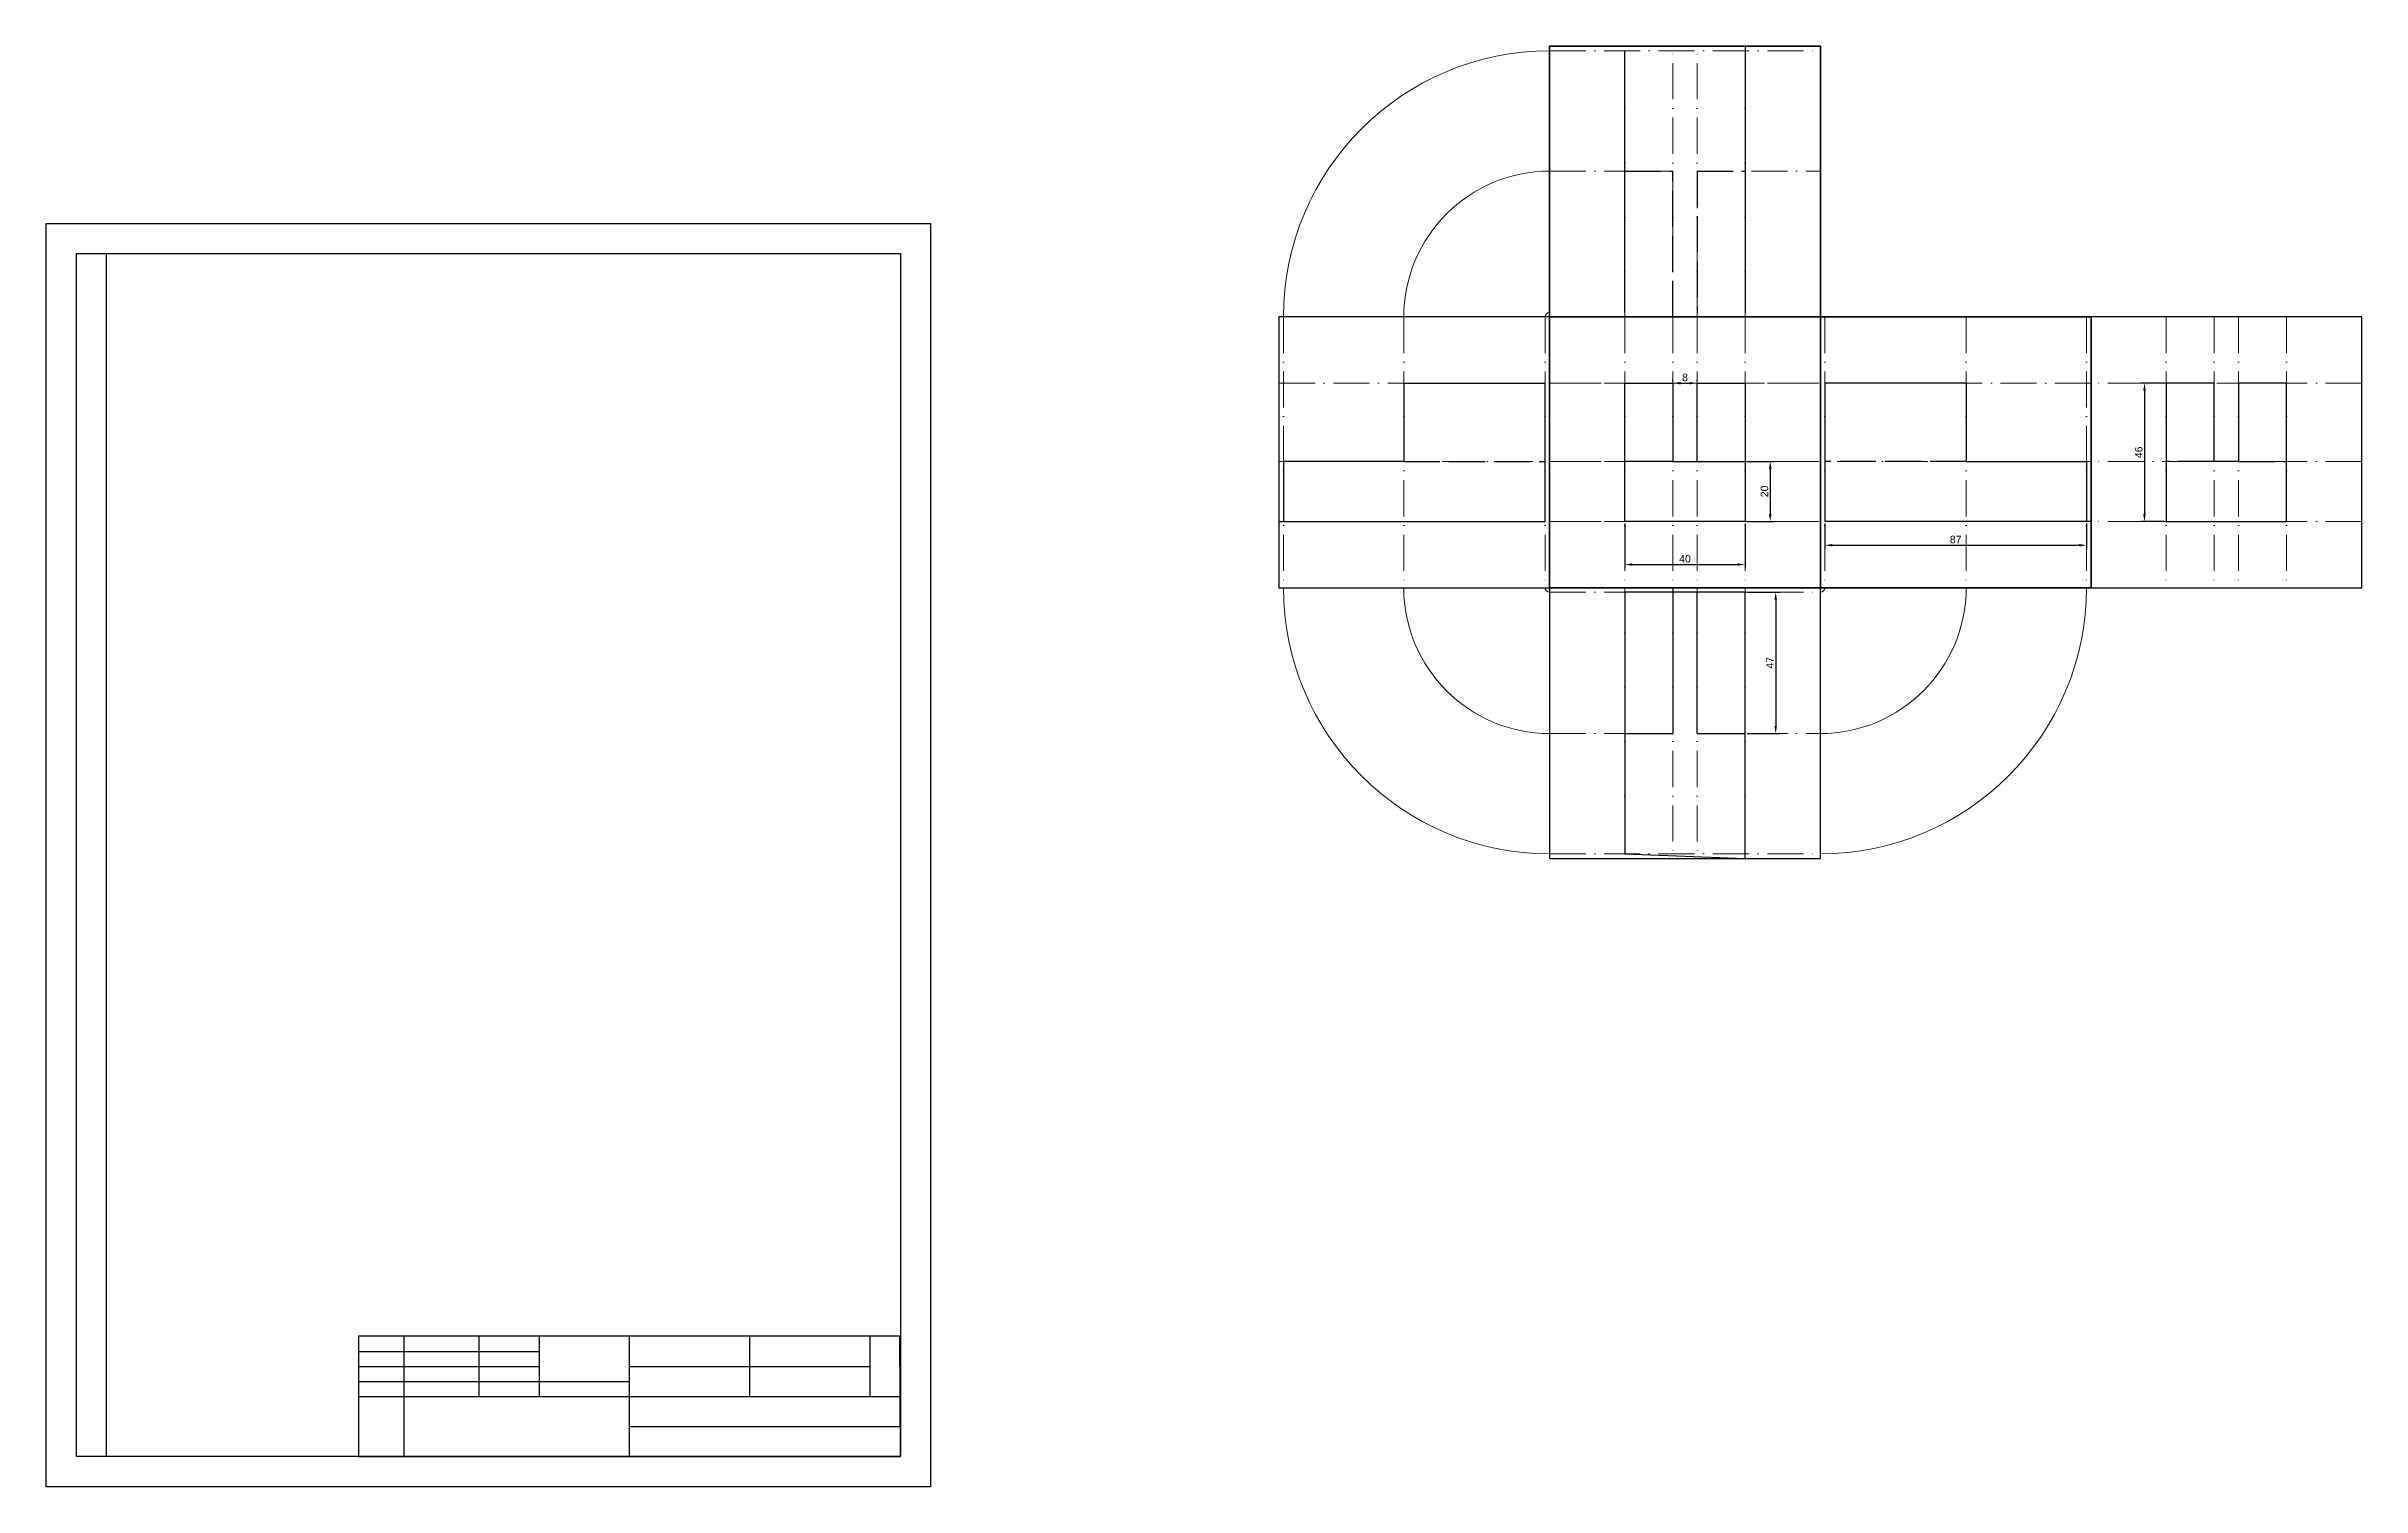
# Model space of a CAD drawing. Header units: millimetres. Extents: x -1088 to 770, y 0 to 479.
# Drawn here: x 0 to 770, y 0 to 479 of the extents above; entities that cross this region are included whole.
import ezdxf

# ---------------------------------------------------------------- set-up
doc = ezdxf.new("R2010")
doc.units = ezdxf.units.MM
doc.linetypes.add('ACAD_ISO02W100', pattern=[15, 12, -3])
doc.linetypes.add('ACAD_ISO10W100', pattern=[18, 12, -3, 0, -3])
for name, color, linetype, lineweight in [('Layer ajutatoarea', 7, 'Continuous', 0), ('Layer ascunse', 140, 'ACAD_ISO02W100', 30), ('Layer axe', 80, 'ACAD_ISO10W100', 15), ('Layer chenar', 230, 'Continuous', 30), ('Layer cote', 130, 'Continuous', 0), ('Layer desen', 154, 'Continuous', 30), ('Layer indicator', 191, 'Continuous', 30)]:
    doc.layers.add(name, color=color, linetype=linetype, lineweight=lineweight)
doc.styles.get("Standard").update_dxf_attribs({"font": 'arial.ttf'})
doc.dimstyles.new('ISO-25', dxfattribs={"dimtxt": 2.5, "dimasz": 2.5, "dimexe": 1.25, "dimexo": 0.625, "dimtad": 1, "dimtxsty": 'Standard', "dimcen": 2.5, "dimadec": 0, "dimazin": 0, "dimtfac": 1, "dimtmove": 0, "dimatfit": 3, "dimfxl": 1, "dimarcsym": 0})

# ---------------------------------------------------------------- blocks, each defined once
blk = doc.blocks.new('*D14')
at = {"layer": 'Defpoints', "color": 0, "transparency": 16777216}
for p in [(524.87, 320.92), (564.87, 320.92), (564.87, 306.61)]:
    blk.add_point(p, dxfattribs=at)
at = {"layer": 'Layer cote', "color": 0, "lineweight": -2, "transparency": 16777216}
for p, q in [((524.87, 320.29), (524.87, 305.36)), ((564.87, 320.29), (564.87, 305.36)), ((527.37, 306.61), (562.37, 306.61))]:
    blk.add_line(p, q, dxfattribs=at)
at = {"layer": 'Layer cote', "color": 0, "transparency": 16777216}
for points in [[(527.37, 307.03), (527.37, 306.19), (524.87, 306.61)], [(562.37, 307.03), (562.37, 306.19), (564.87, 306.61)]]:
    blk.add_solid(points, dxfattribs=at)
at = {"layer": 'Layer cote', "color": 0, "transparency": 16777216, "insert": (544.87, 308.51), "char_height": 2.5, "attachment_point": 5}
blk.add_mtext('40', dxfattribs=at)
blk = doc.blocks.new('*D15')
at = {"layer": 'Defpoints', "color": 0, "transparency": 16777216}
for p in [(564.87, 340.92), (564.87, 320.92), (573.2, 320.92)]:
    blk.add_point(p, dxfattribs=at)
at = {"layer": 'Layer cote', "color": 0, "lineweight": -2, "transparency": 16777216}
for p, q in [((565.49, 340.92), (574.45, 340.92)), ((573.2, 338.42), (573.2, 323.42)), ((565.49, 320.92), (574.45, 320.92))]:
    blk.add_line(p, q, dxfattribs=at)
at = {"layer": 'Layer cote', "color": 0, "transparency": 16777216}
for points in [[(572.78, 338.42), (573.62, 338.42), (573.2, 340.92)], [(572.78, 323.42), (573.62, 323.42), (573.2, 320.92)]]:
    blk.add_solid(points, dxfattribs=at)
at = {"layer": 'Layer cote', "color": 0, "transparency": 16777216, "insert": (571.3, 330.92), "char_height": 2.5, "attachment_point": 5, "rotation": 90}
blk.add_mtext('20', dxfattribs=at)
blk = doc.blocks.new('*D16')
at = {"layer": 'Defpoints', "color": 0, "transparency": 16777216}
for p in [(591.37, 320.92), (678.37, 320.92), (678.37, 313.02)]:
    blk.add_point(p, dxfattribs=at)
at = {"layer": 'Layer cote', "color": 0, "lineweight": -2, "transparency": 16777216}
for p, q in [((591.37, 320.29), (591.37, 311.77)), ((678.37, 320.29), (678.37, 311.77)), ((593.87, 313.02), (675.87, 313.02))]:
    blk.add_line(p, q, dxfattribs=at)
at = {"layer": 'Layer cote', "color": 0, "transparency": 16777216}
for points in [[(593.87, 313.44), (593.87, 312.61), (591.37, 313.02)], [(675.87, 313.44), (675.87, 312.61), (678.37, 313.02)]]:
    blk.add_solid(points, dxfattribs=at)
at = {"layer": 'Layer cote', "color": 0, "transparency": 16777216, "insert": (634.87, 314.92), "char_height": 2.5, "attachment_point": 5}
blk.add_mtext('87', dxfattribs=at)
blk = doc.blocks.new('*D17')
at = {"layer": 'Defpoints', "color": 0, "transparency": 16777216}
for p in [(540.87, 366.92), (548.87, 366.92), (548.87, 366.92)]:
    blk.add_point(p, dxfattribs=at)
at = {"layer": 'Layer cote', "color": 0, "lineweight": -2, "transparency": 16777216}
for p, q in [((540.87, 367.54), (540.87, 368.17)), ((543.37, 366.92), (546.37, 366.92)), ((548.87, 367.54), (548.87, 368.17))]:
    blk.add_line(p, q, dxfattribs=at)
at = {"layer": 'Layer cote', "color": 0, "transparency": 16777216}
for points in [[(543.37, 367.33), (543.37, 366.5), (540.87, 366.92)], [(546.37, 367.33), (546.37, 366.5), (548.87, 366.92)]]:
    blk.add_solid(points, dxfattribs=at)
at = {"layer": 'Layer cote', "color": 0, "transparency": 16777216, "insert": (544.87, 368.82), "char_height": 2.5, "attachment_point": 5}
blk.add_mtext('8', dxfattribs=at)
blk = doc.blocks.new('*D18')
at = {"layer": 'Defpoints', "color": 0, "transparency": 16777216}
for p in [(704.87, 366.92), (697.64, 320.92), (704.87, 320.92)]:
    blk.add_point(p, dxfattribs=at)
at = {"layer": 'Layer cote', "color": 0, "lineweight": -2, "transparency": 16777216}
for p, q in [((704.24, 366.92), (696.39, 366.92)), ((697.64, 364.42), (697.64, 323.42)), ((704.24, 320.92), (696.39, 320.92))]:
    blk.add_line(p, q, dxfattribs=at)
at = {"layer": 'Layer cote', "color": 0, "transparency": 16777216}
for points in [[(697.22, 364.42), (698.05, 364.42), (697.64, 366.92)], [(697.22, 323.42), (698.05, 323.42), (697.64, 320.92)]]:
    blk.add_solid(points, dxfattribs=at)
at = {"layer": 'Layer cote', "color": 0, "transparency": 16777216, "insert": (695.74, 343.92), "char_height": 2.5, "attachment_point": 5, "rotation": 90}
blk.add_mtext('46', dxfattribs=at)
blk = doc.blocks.new('*D21')
at = {"layer": 'Defpoints', "color": 0, "transparency": 16777216}
for p in [(564.87, 297.42), (564.87, 250.42), (575.02, 250.42)]:
    blk.add_point(p, dxfattribs=at)
at = {"layer": 'Layer cote', "color": 0, "lineweight": -2, "transparency": 16777216}
for p, q in [((565.49, 297.42), (576.27, 297.42)), ((575.02, 294.92), (575.02, 252.92)), ((565.49, 250.42), (576.27, 250.42))]:
    blk.add_line(p, q, dxfattribs=at)
at = {"layer": 'Layer cote', "color": 0, "transparency": 16777216}
for points in [[(574.6, 294.92), (575.43, 294.92), (575.02, 297.42)], [(574.6, 252.92), (575.43, 252.92), (575.02, 250.42)]]:
    blk.add_solid(points, dxfattribs=at)
at = {"layer": 'Layer cote', "color": 0, "transparency": 16777216, "insert": (573.14, 273.92), "char_height": 2.5, "attachment_point": 5, "rotation": 90}
blk.add_mtext('47', dxfattribs=at)

msp = doc.modelspace()

# ---------------------------------------------------------------- linework, layer by layer
at = {"layer": 'Layer ajutatoarea'}
for centre, radius, start, end in [((499.866, 388.917), 88.5, 90, 180), ((499.866, 388.917), 48.5, 90, 180), ((499.866, 388.917), 1.5, 90, 180), ((499.866, 298.917), 88.5, 180, 270), ((499.866, 298.917), 48.5, 180, 270), ((499.866, 298.917), 1.5, 180, 270), ((589.866, 298.917), 1.5, 270, 0), ((589.866, 298.917), 88.5, 270, 0), ((589.866, 298.917), 48.5, 270, 0)]:
    msp.add_arc(centre, radius, start, end, dxfattribs=at)
at = {"layer": 'Layer ascunse'}
for p, q in [((524.866, 437.417), (540.866, 437.417)), ((540.866, 388.917), (540.866, 437.417)), ((548.866, 437.417), (548.866, 390.417)), ((548.866, 437.417), (564.866, 437.417)), ((451.366, 340.917), (498.366, 340.917)), ((638.366, 340.917), (591.366, 340.917)), ((720.866, 340.917), (704.866, 340.917)), ((728.866, 340.917), (744.866, 340.917))]:
    msp.add_line(p, q, dxfattribs=at)
at = {"layer": 'Layer axe'}
for p, q in [((499.866, 477.417), (589.866, 477.417)), ((524.866, 388.917), (524.866, 478.917)), ((524.866, 388.917), (524.866, 478.917)), ((540.866, 388.917), (540.866, 478.917)), ((540.866, 388.917), (540.866, 478.917)), ((548.866, 388.917), (548.866, 478.917)), ((548.866, 388.917), (548.866, 478.917)), ((564.866, 388.917), (564.866, 478.917)), ((564.866, 388.917), (564.866, 478.917)), ((499.866, 437.417), (540.866, 437.417)), ((548.866, 437.417), (589.866, 437.417)), ((411.366, 388.917), (411.366, 298.917)), ((451.366, 388.917), (451.366, 298.917)), ((451.366, 388.917), (451.366, 298.917)), ((498.366, 388.917), (498.366, 298.917)), ((524.866, 388.917), (524.866, 298.917)), ((540.866, 388.917), (540.866, 298.917)), ((548.866, 388.917), (548.866, 298.917)), ((564.866, 388.917), (564.866, 298.917)), ((591.366, 388.917), (591.366, 298.917)), ((638.366, 388.917), (638.366, 298.917)), ((638.366, 388.917), (638.366, 298.917)), ((678.366, 388.917), (678.366, 298.917)), ((704.866, 388.917), (704.866, 298.917)), ((720.866, 388.917), (720.866, 298.917)), ((728.866, 388.917), (728.866, 298.917)), ((744.866, 388.917), (744.866, 298.917)), ((409.866, 366.917), (589.866, 366.917)), ((409.866, 366.917), (589.866, 366.917)), ((499.866, 366.917), (589.866, 366.917)), ((679.866, 366.917), (499.866, 366.917)), ((769.866, 366.917), (679.866, 366.917)), ((409.866, 340.917), (589.866, 340.917)), ((409.866, 340.917), (589.866, 340.917)), ((499.866, 340.917), (589.866, 340.917)), ((679.866, 340.917), (499.866, 340.917)), ((679.866, 340.917), (499.866, 340.917)), ((769.866, 340.917), (679.866, 340.917)), ((409.866, 320.917), (589.866, 320.917)), ((499.866, 320.917), (589.866, 320.917)), ((679.866, 320.917), (499.866, 320.917)), ((769.866, 320.917), (679.866, 320.917)), ((499.866, 297.417), (589.866, 297.417)), ((524.866, 298.917), (524.866, 208.917)), ((540.866, 298.917), (540.866, 208.917)), ((548.866, 298.917), (548.866, 208.917)), ((564.866, 298.917), (564.866, 208.917)), ((499.866, 250.417), (540.866, 250.417)), ((548.866, 250.417), (589.866, 250.417)), ((499.866, 210.417), (589.866, 210.417))]:
    msp.add_line(p, q, dxfattribs=at)
at = {"layer": 'Layer chenar'}
for p, q in [((0, 0), (0, 420)), ((0, 420), (294, 420)), ((294, 420), (294, 0)), ((10, 10), (10, 410)), ((10, 410), (284, 410)), ((20, 10), (20, 410)), ((284, 410), (284, 10)), ((284, 10), (10, 10)), ((294, 0), (0, 0))]:
    msp.add_line(p, q, dxfattribs=at)
for points in [[(499.866, 388.917), (589.866, 388.917), (589.866, 478.917), (499.866, 478.917)], [(499.866, 478.917), (589.866, 478.917), (589.866, 388.917), (499.866, 388.917)], [(409.866, 298.917), (499.866, 298.917), (499.866, 388.917), (409.866, 388.917)], [(409.866, 298.917), (499.866, 298.917), (499.866, 388.917), (409.866, 388.917)], [(409.866, 298.917), (499.866, 298.917), (499.866, 388.917), (409.866, 388.917)], [(499.866, 298.917), (589.866, 298.917), (589.866, 388.917), (499.866, 388.917)], [(589.866, 298.917), (679.866, 298.917), (679.866, 388.917), (589.866, 388.917)], [(679.866, 298.917), (589.866, 298.917), (589.866, 388.917), (679.866, 388.917)], [(679.866, 298.917), (589.866, 298.917), (589.866, 388.917), (679.866, 388.917)], [(679.866, 298.917), (589.866, 298.917), (589.866, 388.917), (679.866, 388.917)], [(679.866, 298.917), (769.866, 298.917), (769.866, 388.917), (679.866, 388.917)], [(499.866, 208.917), (589.866, 208.917), (589.866, 298.917), (499.866, 298.917)]]:
    msp.add_lwpolyline(points, close=True, dxfattribs=at)
at = {"layer": 'Layer desen'}
for p, q in [((524.866, 390.417), (524.866, 477.417)), ((564.866, 478.917), (564.866, 390.417)), ((451.366, 366.917), (451.366, 340.917)), ((451.366, 366.917), (498.366, 366.917)), ((498.366, 320.917), (498.366, 366.917)), ((524.866, 320.917), (524.866, 366.917)), ((524.866, 366.917), (540.866, 366.917)), ((540.866, 366.917), (540.866, 340.917)), ((548.866, 340.917), (548.866, 366.917)), ((548.866, 366.917), (564.866, 366.917)), ((564.866, 366.917), (564.866, 320.917)), ((593.366, 366.917), (591.366, 366.917)), ((591.366, 366.917), (591.366, 340.917)), ((638.366, 366.917), (593.366, 366.917)), ((638.366, 366.917), (638.366, 340.917)), ((704.866, 366.917), (704.866, 320.917)), ((720.866, 366.917), (704.866, 366.917)), ((720.866, 340.917), (720.866, 366.917)), ((744.866, 366.917), (728.866, 366.917)), ((728.866, 366.917), (728.866, 340.917)), ((744.866, 320.917), (744.866, 366.917)), ((451.366, 340.917), (411.366, 340.917)), ((451.366, 340.917), (411.366, 340.917)), ((411.366, 340.917), (411.366, 320.917)), ((540.866, 340.917), (524.866, 340.917)), ((540.866, 340.917), (548.866, 340.917)), ((548.866, 340.917), (564.866, 340.917)), ((591.366, 340.917), (591.366, 320.917)), ((638.366, 340.917), (678.366, 340.917)), ((638.366, 340.917), (678.366, 340.917)), ((678.366, 340.917), (678.366, 320.917)), ((728.866, 340.917), (720.866, 340.917)), ((409.866, 320.917), (498.366, 320.917)), ((409.866, 320.917), (498.366, 320.917)), ((564.866, 320.917), (524.866, 320.917)), ((679.866, 320.917), (591.366, 320.917)), ((679.866, 320.917), (591.366, 320.917)), ((704.866, 320.917), (744.866, 320.917)), ((524.866, 297.417), (524.866, 210.417)), ((564.866, 297.417), (524.866, 297.417)), ((540.866, 298.917), (540.866, 250.417)), ((548.866, 250.417), (548.866, 297.417)), ((564.866, 208.917), (564.866, 297.417)), ((524.866, 250.417), (540.866, 250.417)), ((548.866, 250.417), (564.866, 250.417)), ((524.866, 210.417), (564.866, 208.917))]:
    msp.add_line(p, q, dxfattribs=at)
at = {"layer": 'Layer indicator'}
for p, q in [((283.832, 50), (103.832, 50)), ((103.832, 50), (103.832, 10)), ((118.832, 50), (118.832, 10)), ((143.832, 50), (143.832, 30)), ((163.832, 50), (163.832, 30)), ((193.832, 50), (193.832, 10)), ((233.832, 50), (233.832, 30)), ((273.832, 50), (273.832, 30)), ((284, 10), (283.832, 50)), ((103.832, 45), (163.832, 45)), ((103.832, 40), (163.832, 40)), ((193.832, 40), (273.832, 40)), ((283.853, 45), (284, 45)), ((283.874, 40), (284, 40)), ((103.832, 35), (193.832, 35)), ((283.895, 35), (284, 35)), ((103.832, 30), (284, 30)), ((193.832, 20), (284, 20)), ((103.832, 10), (284, 10))]:
    msp.add_line(p, q, dxfattribs=at)

# ---------------------------------------------------------------- dimensions: what is measured, and where the dimension line sits
at = {"layer": 'Layer cote'}
for base, p1, p2, picture, middle in [((548.866, 366.917), (540.866, 366.917), (548.866, 366.917), '*D17', (544.866, 368.818)), ((564.866, 306.609), (524.866, 320.917), (564.866, 320.917), '*D14', (544.866, 308.51)), ((678.366, 313.022), (591.366, 320.917), (678.366, 320.917), '*D16', (634.866, 314.924))]:
    dim = msp.add_linear_dim(base=base, p1=p1, p2=p2, dimstyle='ISO-25', dxfattribs=at)
    dim.commit()
    dim.dimension.update_dxf_attribs({"geometry": picture, "text_midpoint": middle})
for base, p1, p2, picture, middle in [((697.638, 320.917), (704.866, 366.917), (704.866, 320.917), '*D18', (695.737, 343.917)), ((573.201, 320.917), (564.866, 340.917), (564.866, 320.917), '*D15', (571.299, 330.917)), ((575.017, 250.417), (564.866, 297.417), (564.866, 250.417), '*D21', (573.142, 273.917))]:
    dim = msp.add_linear_dim(base=base, p1=p1, p2=p2, angle=90, dimstyle='ISO-25', dxfattribs=at)
    dim.commit()
    dim.dimension.update_dxf_attribs({"geometry": picture, "text_midpoint": middle})

doc.saveas('drawing.dxf')
